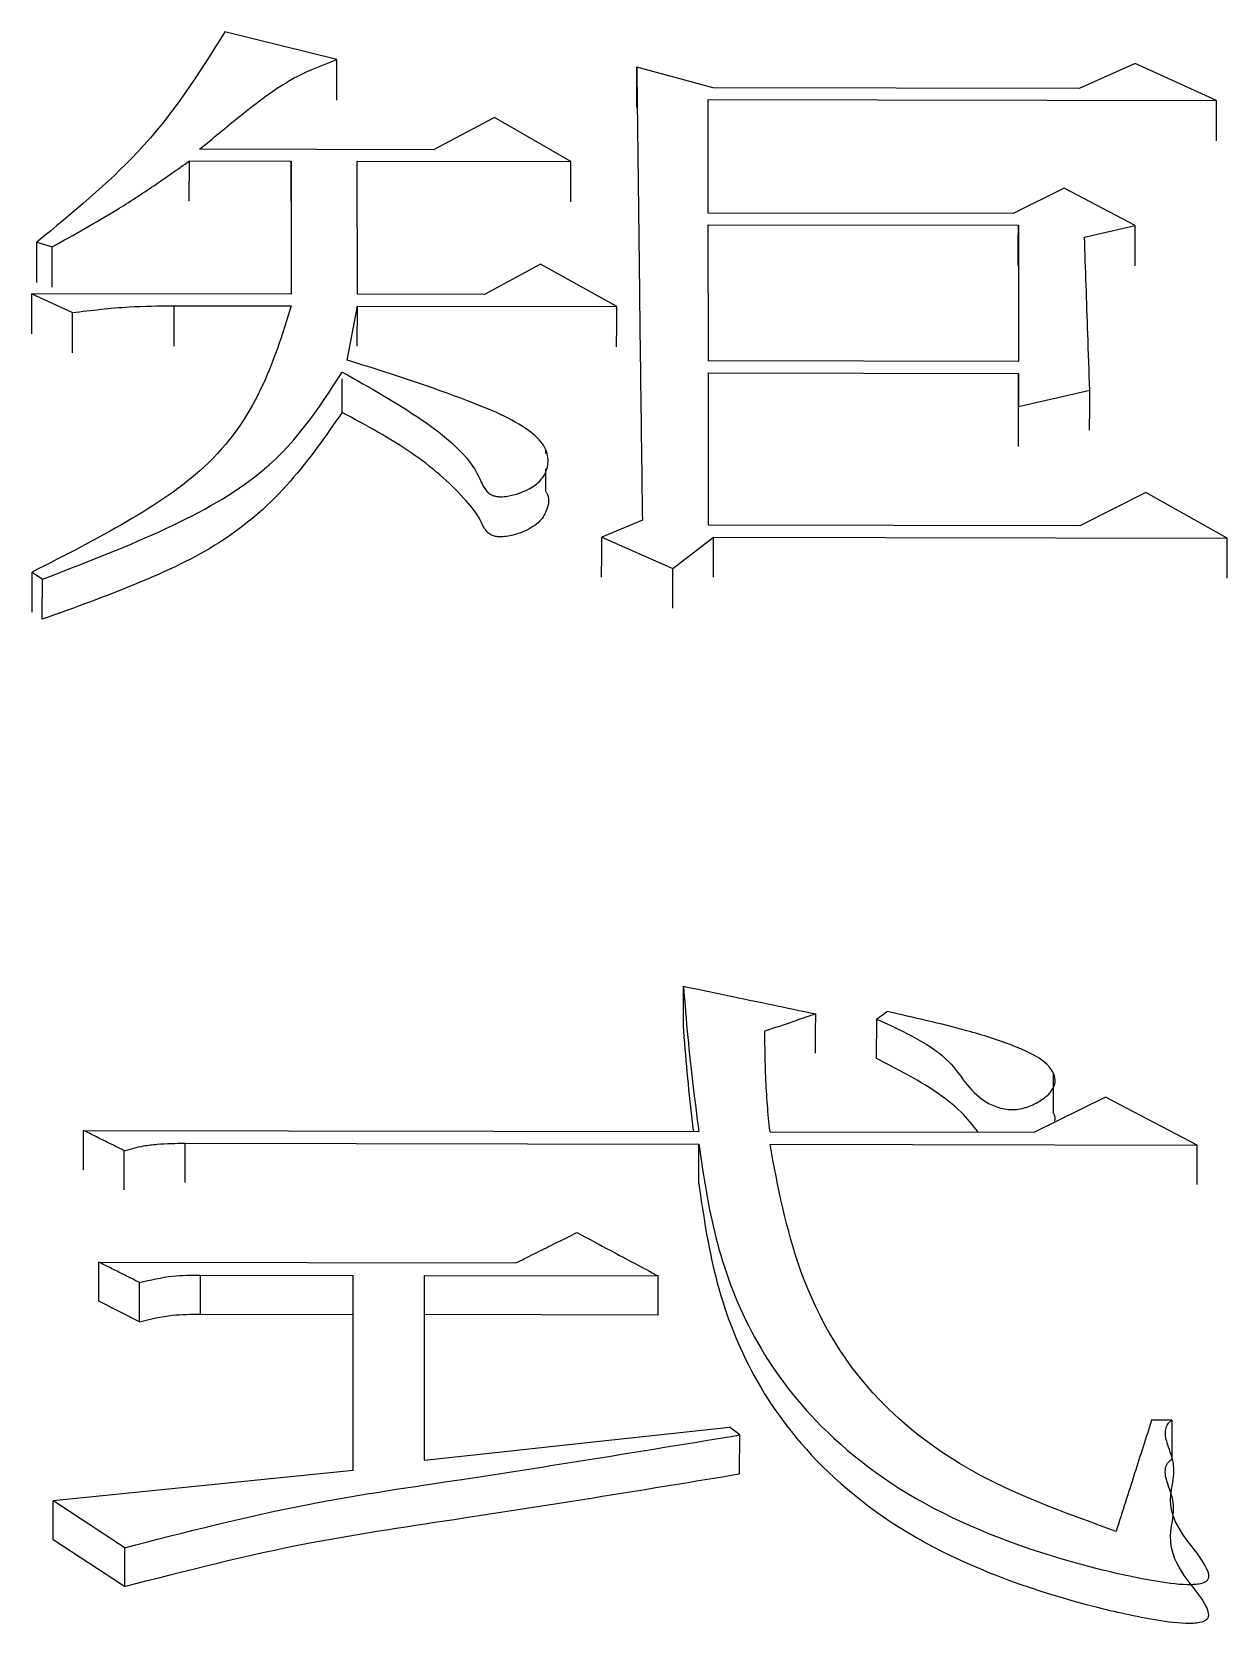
# Model space of a CAD drawing. Header units: millimetres. Extents: x 2320 to 4000, y 933 to 2121.
# Drawn here: x 2696.663 to 2699.206, y 1943.523 to 1946.909 of the extents above; entities that cross this region are included whole.
import ezdxf

# ---------------------------------------------------------------- set-up
doc = ezdxf.new("R2010")
doc.units = ezdxf.units.MM

msp = doc.modelspace()

# ---------------------------------------------------------------- linework, layer by layer
at = {"color": 7, "linetype": 'Continuous', "lineweight": 25}
for p, q in [((2697.312, 1946.8496), (2697.074, 1946.9086)), ((2697.3118, 1946.7634), (2697.3121, 1946.8495)), ((2699.0103, 1946.8415), (2698.8914, 1946.7879)), ((2699.1835, 1946.7628), (2699.0103, 1946.8415)), ((2698.1126, 1946.7893), (2697.9503, 1946.8337)), ((2698.8914, 1946.7879), (2698.1126, 1946.7893)), ((2698.1018, 1946.7648), (2699.1835, 1946.7628)), ((2698.102, 1946.523), (2698.1018, 1946.7648)), ((2697.6475, 1946.7263), (2697.5178, 1946.6576)), ((2697.8099, 1946.6324), (2697.6475, 1946.7263)), ((2697.5178, 1946.6576), (2697.0202, 1946.6586)), ((2696.9983, 1946.5481), (2696.9986, 1946.6339)), ((2696.9986, 1946.6339), (2697.2149, 1946.6335)), ((2697.2149, 1946.6335), (2697.2152, 1946.3504)), ((2697.3555, 1946.6333), (2697.8099, 1946.6324)), ((2697.3558, 1946.3501), (2697.3555, 1946.6333)), ((2698.8592, 1946.5761), (2698.7511, 1946.5218)), ((2699.0107, 1946.4965), (2698.8592, 1946.5761)), ((2698.7511, 1946.5218), (2698.102, 1946.523)), ((2698.1021, 1946.4982), (2698.7619, 1946.497)), ((2698.1024, 1946.2083), (2698.1021, 1946.4982)), ((2698.7619, 1946.497), (2698.7622, 1946.2071)), ((2698.9026, 1946.4718), (2699.0107, 1946.4965)), ((2696.674, 1946.3754), (2696.6742, 1946.4611)), ((2696.6742, 1946.4611), (2696.7067, 1946.4511)), ((2697.7452, 1946.4143), (2697.6263, 1946.3496)), ((2697.9075, 1946.3241), (2697.7452, 1946.4143)), ((2696.6633, 1946.2659), (2696.6635, 1946.3514)), ((2696.6635, 1946.3514), (2696.7501, 1946.3112)), ((2697.2152, 1946.3504), (2696.6635, 1946.3514)), ((2697.6263, 1946.3496), (2697.3558, 1946.3501)), ((2696.7499, 1946.2257), (2696.7501, 1946.3112)), ((2696.9662, 1946.2399), (2696.9664, 1946.3258)), ((2696.9664, 1946.3258), (2697.2152, 1946.3253)), ((2697.3343, 1946.2097), (2697.3559, 1946.3251)), ((2697.3556, 1946.2396), (2697.3559, 1946.3251)), ((2697.3559, 1946.3251), (2697.9075, 1946.3241)), ((2698.7622, 1946.2071), (2698.1024, 1946.2083)), ((2697.3233, 1946.099), (2697.3235, 1946.1702)), ((2698.1024, 1946.1832), (2698.7622, 1946.1819)), ((2698.1027, 1945.8588), (2698.1024, 1946.1832)), ((2698.7622, 1946.1819), (2698.7623, 1946.1114)), ((2698.7623, 1946.1114), (2698.9137, 1946.1464)), ((2698.7621, 1946.0261), (2698.7623, 1946.1114)), ((2697.7568, 1946.0114), (2697.7568, 1946.0193)), ((2697.7566, 1945.9336), (2697.7567, 1945.9789)), ((2699.0329, 1945.9284), (2698.8924, 1945.8573)), ((2699.2061, 1945.8312), (2699.0329, 1945.9284)), ((2697.9621, 1945.8693), (2697.8756, 1945.8337)), ((2698.8924, 1945.8573), (2698.1027, 1945.8588)), ((2697.8756, 1945.8337), (2698.0271, 1945.7669)), ((2698.0271, 1945.7669), (2698.1135, 1945.8333)), ((2698.1133, 1945.7483), (2698.1135, 1945.8333)), ((2698.1135, 1945.8333), (2699.2061, 1945.8312)), ((2696.6638, 1945.674), (2696.6641, 1945.7592)), ((2696.6641, 1945.7592), (2696.6857, 1945.7438)), ((2698.4604, 1944.7241), (2698.4606, 1944.8081)), ((2698.8364, 1944.6092), (2698.8367, 1944.6934)), ((2698.9475, 1944.6419), (2698.7961, 1944.5673)), ((2699.1423, 1944.5398), (2698.9475, 1944.6419)), ((2696.773, 1944.4874), (2696.7733, 1944.571)), ((2696.7733, 1944.571), (2698.0822, 1944.5686)), ((2696.9894, 1944.4602), (2696.9896, 1944.5438)), ((2696.9896, 1944.5438), (2698.0822, 1944.5418)), ((2698.0819, 1944.4582), (2698.0822, 1944.5418)), ((2698.2336, 1944.5683), (2698.7961, 1944.5673)), ((2698.2336, 1944.5415), (2699.1423, 1944.5398)), ((2696.8596, 1944.4443), (2696.8598, 1944.5279)), ((2696.8057, 1944.2074), (2696.8059, 1944.2907)), ((2696.8059, 1944.2907), (2697.693, 1944.2891)), ((2697.0221, 1944.18), (2697.0223, 1944.2632)), ((2697.0223, 1944.2632), (2697.3468, 1944.2626)), ((2697.3466, 1944.1793), (2697.3468, 1944.2626)), ((2697.3471, 1943.8476), (2697.3468, 1944.2626)), ((2697.4983, 1944.2623), (2697.9959, 1944.2614)), ((2697.4985, 1943.8693), (2697.4983, 1944.2623)), ((2696.8923, 1944.1639), (2696.8057, 1944.2074)), ((2697.0221, 1944.18), (2697.3466, 1944.1793)), ((2697.3468, 1943.8476), (2697.3466, 1944.1793)), ((2697.9956, 1944.1781), (2697.498, 1944.1791)), ((2698.1692, 1943.923), (2698.1475, 1943.9395)), ((2699.0886, 1943.9542), (2699.0453, 1943.9543)), ((2697.3471, 1943.8476), (2696.7089, 1943.7827)), ((2696.8601, 1943.6006), (2696.7087, 1943.7001))]:
    msp.add_line(p, q, dxfattribs=at)
at = {"color": 7, "linetype": 'Continuous', "lineweight": 25, "flags": 128}
for points in [[(2697.95, 1946.7476), (2697.9501, 1946.7956), (2697.9503, 1946.8337)], [(2699.1833, 1946.6768), (2699.1834, 1946.7247), (2699.1835, 1946.7628)], [(2697.2147, 1946.5477), (2697.2148, 1946.5955), (2697.2149, 1946.6335)], [(2697.8096, 1946.5466), (2697.8097, 1946.5944), (2697.8099, 1946.6324)], [(2698.7617, 1946.4113), (2698.7618, 1946.459), (2698.7619, 1946.497)], [(2699.0105, 1946.4108), (2699.0106, 1946.4586), (2699.0107, 1946.4965)], [(2696.7064, 1946.3654), (2696.7066, 1946.4132), (2696.7067, 1946.4511)], [(2697.9073, 1946.2386), (2697.9074, 1946.2862), (2697.9075, 1946.3241)], [(2698.762, 1946.0966), (2698.7621, 1946.1442), (2698.7622, 1946.1819)], [(2698.9135, 1946.0607), (2698.9136, 1946.1087), (2698.9137, 1946.1464)], [(2697.8753, 1945.7484), (2697.8755, 1945.7962), (2697.8756, 1945.8337)], [(2699.2058, 1945.7463), (2699.206, 1945.7937), (2699.2061, 1945.8312)], [(2698.0268, 1945.6821), (2698.027, 1945.7294), (2698.0271, 1945.7669)], [(2696.6855, 1945.659), (2696.6856, 1945.6897), (2696.6857, 1945.7168), (2696.6857, 1945.7438)], [(2698.0492, 1944.7938), (2698.0494, 1944.8409), (2698.0495, 1944.8779)], [(2698.3305, 1944.7351), (2698.3307, 1944.782), (2698.3308, 1944.819)], [(2698.4606, 1944.8081), (2698.466, 1944.8121), (2698.4741, 1944.818), (2698.4822, 1944.824)], [(2699.142, 1944.4562), (2699.1422, 1944.503), (2699.1423, 1944.5398)], [(2696.8923, 1944.1639), (2696.8924, 1944.2056), (2696.8925, 1944.2472)], [(2697.9956, 1944.1781), (2697.9957, 1944.2248), (2697.9959, 1944.2614)], [(2697.4985, 1943.8693), (2697.6948, 1943.8906), (2697.891, 1943.9118), (2698.1475, 1943.9395)], [(2699.0886, 1943.9542), (2699.0884, 1943.8821), (2699.0884, 1943.8731)], [(2698.1689, 1943.8402), (2698.169, 1943.8704), (2698.1691, 1943.8967), (2698.1692, 1943.923)], [(2696.7087, 1943.7001), (2696.7088, 1943.7464), (2696.7089, 1943.7827)], [(2696.8604, 1943.6831), (2696.8603, 1943.6623), (2696.8603, 1943.6414), (2696.8601, 1943.6006)]]:
    msp.add_lwpolyline(points, dxfattribs=at)
at = {"color": 7, "linetype": 'Continuous', "lineweight": 25}
for points, knots in [([(2697.0738, 1946.9086), (2697.0194, 1946.8215), (2696.9215, 1946.6651), (2696.7501, 1946.5237), (2696.6742, 1946.4611)], [0, 0, 0, 0, 0.556947, 1, 1, 1, 1]), ([(2697.0202, 1946.6586), (2697.0483, 1946.682), (2697.0946, 1946.7205), (2697.1616, 1946.7734), (2697.2262, 1946.8165), (2697.2833, 1946.8385), (2697.312, 1946.8495)], [0, 0, 0, 0, 0.3368644, 0.5553727, 0.7756395, 1, 1, 1, 1]), ([(2697.9503, 1946.8337), (2697.952, 1946.6794), (2697.9547, 1946.4439), (2697.9587, 1946.1208), (2697.961, 1945.9531), (2697.9621, 1945.8693)], [0, 0, 0, 0, 0.487242, 0.743616, 1, 1, 1, 1]), ([(2696.7067, 1946.4511), (2696.7533, 1946.477), (2696.8288, 1946.519), (2696.9235, 1946.5811), (2696.9735, 1946.6163), (2696.9986, 1946.6339)], [0, 0, 0, 0, 0.4457179, 0.7226555, 1, 1, 1, 1]), ([(2698.9137, 1946.1464), (2698.9124, 1946.1862), (2698.9098, 1946.2607), (2698.9061, 1946.3691), (2698.9037, 1946.4376), (2698.9026, 1946.4718)], [0, 0, 0, 0, 0.365157, 0.682577, 1, 1, 1, 1]), ([(2697.2152, 1946.3253), (2697.1772, 1946.2045), (2697.1085, 1945.9856), (2696.8016, 1945.8293), (2696.6641, 1945.7592)], [0, 0, 0, 0, 0.551707, 1, 1, 1, 1]), ([(2696.7501, 1946.3112), (2696.7899, 1946.3161), (2696.861, 1946.3249), (2696.9342, 1946.3255), (2696.9664, 1946.3258)], [0, 0, 0, 0, 0.558835, 1, 1, 1, 1]), ([(2697.3237, 1946.1847), (2697.3822, 1946.1517), (2697.4997, 1946.0855), (2697.6042, 1945.9971), (2697.623, 1945.9393), (2697.6355, 1945.9266), (2697.6429, 1945.9222), (2697.6515, 1945.9199), (2697.6625, 1945.9191), (2697.6796, 1945.9207), (2697.7054, 1945.9278), (2697.7335, 1945.9417), (2697.7564, 1945.9651), (2697.7643, 1945.9948), (2697.7559, 1946.0293), (2697.7043, 1946.0778), (2697.5628, 1946.1364), (2697.428, 1946.1812), (2697.3404, 1946.2079), (2697.3343, 1946.2097)], [0, 0, 0, 0, 0.18163, 0.364882, 0.405351, 0.414707, 0.422093, 0.428253, 0.434385, 0.444972, 0.464049, 0.494572, 0.524891, 0.568286, 0.613424, 0.66332, 0.787219, 0.985383, 1, 1, 1, 1]), ([(2696.6857, 1945.7438), (2696.8561, 1945.8095), (2697.1563, 1945.9251), (2697.2731, 1946.1063), (2697.3235, 1946.1846)], [0, 0, 0, 0, 0.56753, 1, 1, 1, 1]), ([(2697.3233, 1946.0988), (2697.254, 1945.9991), (2697.1279, 1945.8179), (2696.8228, 1945.708), (2696.6855, 1945.6586)], [0, 0, 0, 0, 0.5501827, 1, 1, 1, 1]), ([(2697.7552, 1945.9329), (2697.7563, 1945.9313), (2697.7653, 1945.9186), (2697.7615, 1945.8952), (2697.7466, 1945.8664), (2697.7175, 1945.8473), (2697.6893, 1945.8376), (2697.67, 1945.8342), (2697.6573, 1945.8338), (2697.6471, 1945.8353), (2697.6384, 1945.8388), (2697.6254, 1945.8496), (2697.6157, 1945.8774), (2697.568, 1945.9355), (2697.4759, 1946.0161), (2697.3745, 1946.0711), (2697.3234, 1946.0989)], [0, 0, 0, 0, 0.011456, 0.09068, 0.150735, 0.211296, 0.24908, 0.267121, 0.281983, 0.292571, 0.303193, 0.319518, 0.376299, 0.489263, 0.742293, 1, 1, 1, 1]), ([(2698.0495, 1944.8779), (2698.0524, 1944.8416), (2698.058, 1944.7721), (2698.069, 1944.669), (2698.0778, 1944.602), (2698.0822, 1944.5686)], [0, 0, 0, 0, 0.35333, 0.676641, 1, 1, 1, 1]), ([(2698.0495, 1944.8779), (2698.0806, 1944.8714), (2698.1431, 1944.8583), (2698.2368, 1944.8387), (2698.2995, 1944.8255), (2698.3308, 1944.819)], [0, 0, 0, 0, 0.332041, 0.66602, 1, 1, 1, 1]), ([(2698.3308, 1944.819), (2698.3167, 1944.8142), (2698.2916, 1944.8056), (2698.2556, 1944.7932), (2698.2336, 1944.7857), (2698.2226, 1944.782)], [0, 0, 0, 0, 0.39045, 0.695225, 1, 1, 1, 1]), ([(2698.4606, 1944.8081), (2698.5197, 1944.7807), (2698.624, 1944.7324), (2698.6568, 1944.6491), (2698.718, 1944.6186), (2698.754, 1944.6132), (2698.7877, 1944.622), (2698.8125, 1944.6358), (2698.8315, 1944.6518), (2698.8408, 1944.6696), (2698.8402, 1944.6879), (2698.8219, 1944.7195), (2698.7526, 1944.7531), (2698.6334, 1944.7904), (2698.5397, 1944.8112), (2698.4822, 1944.824)], [0, 0, 0, 0, 0.207899, 0.367255, 0.399925, 0.431308, 0.463075, 0.497006, 0.528572, 0.558381, 0.588718, 0.619577, 0.72297, 0.829976, 1, 1, 1, 1]), ([(2698.0713, 1944.5686), (2698.0702, 1944.5776), (2698.0648, 1944.6198), (2698.0573, 1944.6949), (2698.0519, 1944.7608), (2698.0492, 1944.7938)], [0, 0, 0, 0, 0.119467, 0.559701, 1, 1, 1, 1]), ([(2698.2336, 1944.5683), (2698.2316, 1944.5875), (2698.2276, 1944.6258), (2698.2235, 1944.6971), (2698.223, 1944.7491), (2698.2226, 1944.782)], [0, 0, 0, 0, 0.268563, 0.537144, 1, 1, 1, 1]), ([(2698.6761, 1944.5675), (2698.665, 1944.5818), (2698.641, 1944.6127), (2698.5708, 1944.667), (2698.5037, 1944.7017), (2698.4604, 1944.7241)], [0, 0, 0, 0, 0.235239, 0.506973, 1, 1, 1, 1]), ([(2698.8355, 1944.6089), (2698.8366, 1944.6072), (2698.8402, 1944.6017), (2698.8393, 1944.5958), (2698.8388, 1944.5917)], [0, 0, 0, 0, 0.30905, 1, 1, 1, 1]), ([(2696.8598, 1944.5279), (2696.8475, 1944.5341), (2696.8269, 1944.5443), (2696.798, 1944.5587), (2696.7815, 1944.5669), (2696.7733, 1944.571)], [0, 0, 0, 0, 0.42836, 0.71418, 1, 1, 1, 1]), ([(2696.8598, 1944.5279), (2696.8733, 1944.5318), (2696.8955, 1944.5382), (2696.9301, 1944.5419), (2696.9598, 1944.5435), (2696.9797, 1944.5437), (2696.9896, 1944.5438)], [0, 0, 0, 0, 0.335689, 0.556704, 0.778126, 1, 1, 1, 1]), ([(2698.0822, 1944.5418), (2698.0919, 1944.4757), (2698.1211, 1944.276), (2698.2508, 1943.9985), (2698.5614, 1943.7579), (2698.8406, 1943.6575), (2699.0347, 1943.6145), (2699.1106, 1943.6039), (2699.1431, 1943.6057), (2699.1538, 1943.6078), (2699.1613, 1943.6112), (2699.1659, 1943.6158), (2699.1683, 1943.6248), (2699.1569, 1943.6561), (2699.1136, 1943.7032), (2699.0731, 1943.7786), (2699.1022, 1943.8463), (2699.08, 1943.8981), (2699.073, 1943.9259), (2699.077, 1943.9429), (2699.083, 1943.9504), (2699.0876, 1943.9535), (2699.0886, 1943.9542)], [0, 0, 0, 0, 0.1296895, 0.3918261, 0.5391699, 0.6862541, 0.7378331, 0.7637425, 0.7682469, 0.7727858, 0.7756342, 0.7784935, 0.7824669, 0.7927585, 0.8379735, 0.8833174, 0.939018, 0.9655913, 0.9846092, 0.9922703, 0.9982639, 1, 1, 1, 1]), ([(2698.9698, 1943.7179), (2698.8748, 1943.7521), (2698.6837, 1943.8209), (2698.4264, 1944.0076), (2698.2863, 1944.2596), (2698.2504, 1944.4515), (2698.2336, 1944.5415)], [0, 0, 0, 0, 0.194325, 0.390694, 0.714331, 1, 1, 1, 1]), ([(2698.0819, 1944.4581), (2698.0916, 1944.392), (2698.1209, 1944.1924), (2698.2509, 1943.9149), (2698.5622, 1943.6748), (2698.8403, 1943.5751), (2699.033, 1943.5323), (2699.1077, 1943.5219), (2699.1411, 1943.523), (2699.1533, 1943.5252), (2699.1613, 1943.5289), (2699.1657, 1943.5335), (2699.168, 1943.5427), (2699.1559, 1943.5748), (2699.1103, 1943.6232), (2699.074, 1943.7007), (2699.1009, 1943.7677), (2699.0785, 1943.8186), (2699.0726, 1943.8453), (2699.0777, 1943.8628), (2699.085, 1943.8686), (2699.0884, 1943.8713)], [0, 0, 0, 0, 0.129829, 0.392265, 0.539565, 0.686588, 0.73718, 0.76257, 0.76778, 0.773041, 0.775887, 0.778742, 0.782767, 0.793345, 0.839945, 0.886831, 0.942514, 0.966733, 0.986504, 0.993692, 1, 1, 1, 1]), ([(2697.693, 1944.2891), (2697.7053, 1944.2952), (2697.73, 1944.3076), (2697.7733, 1944.3291), (2697.8042, 1944.3445), (2697.8227, 1944.3537)], [0, 0, 0, 0, 0.285577, 0.571154, 1, 1, 1, 1]), ([(2697.8227, 1944.3537), (2697.8468, 1944.3409), (2697.8876, 1944.3192), (2697.9453, 1944.2884), (2697.979, 1944.2704), (2697.9959, 1944.2614)], [0, 0, 0, 0, 0.416444, 0.708222, 1, 1, 1, 1]), ([(2696.8925, 1944.2472), (2696.8802, 1944.2534), (2696.8595, 1944.2638), (2696.8307, 1944.2783), (2696.8142, 1944.2866), (2696.8059, 1944.2907)], [0, 0, 0, 0, 0.428366, 0.714183, 1, 1, 1, 1]), ([(2696.8925, 1944.2472), (2696.9155, 1944.2528), (2696.957, 1944.263), (2697.0022, 1944.2632), (2697.0223, 1944.2632)], [0, 0, 0, 0, 0.55558, 1, 1, 1, 1]), ([(2696.8923, 1944.1639), (2696.9153, 1944.1696), (2696.9567, 1944.1797), (2697.002, 1944.1799), (2697.0221, 1944.18)], [0, 0, 0, 0, 0.555545, 1, 1, 1, 1]), ([(2699.0453, 1943.9543), (2699.0333, 1943.9168), (2699.0147, 1943.8588), (2698.9896, 1943.7799), (2698.9764, 1943.7386), (2698.9698, 1943.7179)], [0, 0, 0, 0, 0.47686, 0.73846, 1, 1, 1, 1]), ([(2696.8604, 1943.6831), (2696.9903, 1943.7166), (2697.224, 1943.7767), (2697.6701, 1943.8411), (2697.9742, 1943.891), (2698.1692, 1943.923)], [0, 0, 0, 0, 0.310143, 0.557762, 1, 1, 1, 1]), ([(2696.8601, 1943.6006), (2696.9901, 1943.634), (2697.2237, 1943.6941), (2697.6699, 1943.7583), (2697.974, 1943.8082), (2698.1689, 1943.8402)], [0, 0, 0, 0, 0.310123, 0.557748, 1, 1, 1, 1]), ([(2696.8604, 1943.6831), (2696.8387, 1943.6974), (2696.8026, 1943.7212), (2696.7521, 1943.7544), (2696.7233, 1943.7733), (2696.7089, 1943.7827)], [0, 0, 0, 0, 0.430323, 0.715161, 1, 1, 1, 1])]:
    msp.add_open_spline(points, degree=3, knots=knots, dxfattribs=at)

doc.saveas('drawing.dxf')
